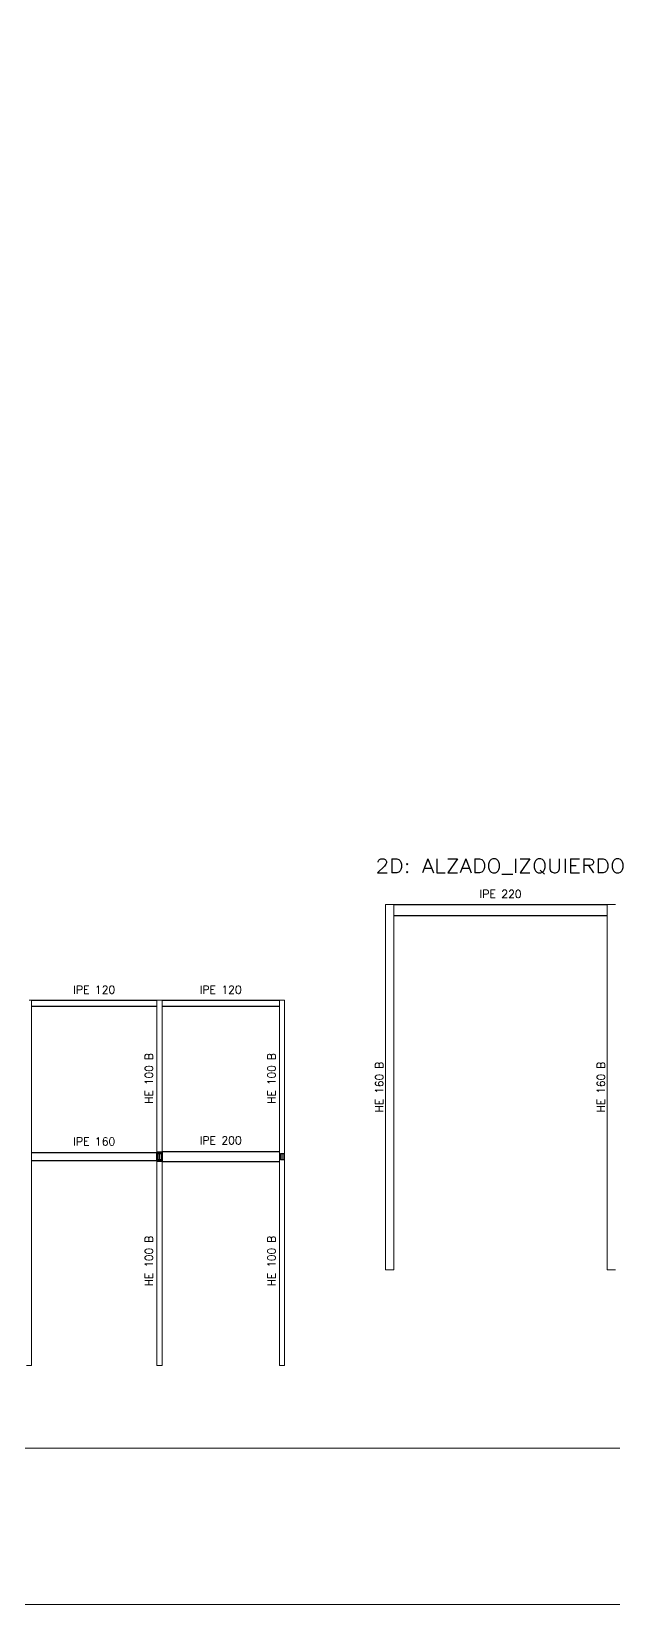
# Model space of a CAD drawing. Header units: millimetres. Extents: x 0 to 84, y 0 to 59.4.
# Drawn here: x 36.29 to 47.45, y 0 to 30.15 of the extents above; entities that cross this region are included whole.
import ezdxf
from ezdxf.enums import TextEntityAlignment as Align

# ---------------------------------------------------------------- set-up
doc = ezdxf.new("R2010")
doc.units = ezdxf.units.MM
for name, color, linetype, lineweight in [('BARRAS_DE_ACERO', 7, 'Continuous', 9), ('RECUAD_LIMITES', 2, 'Continuous', 0), ('RECUAD_MARCO', 1, 'Continuous', 20), ('REFERENCIA_DE_LAS_BARRAS', 2, 'Continuous', 9), ('TITULOS', 9, 'Continuous', 0)]:
    doc.layers.add(name, color=color, linetype=linetype, lineweight=lineweight)
doc.styles.add('CYPETXT', font='romans__.ttf', dxfattribs={"height": 0.2})

msp = doc.modelspace()

# ---------------------------------------------------------------- linework, layer by layer
at = {"layer": 'BARRAS_DE_ACERO'}
for p, q in [((43.084, 13.418), (43.164, 13.418)), ((43.084, 6.418), (43.084, 13.418)), ((43.244, 13.418), (43.244, 13.409)), ((43.244, 13.207), (43.244, 13.409)), ((47.334, 13.418), (47.414, 13.418)), ((47.334, 13.409), (47.334, 13.418)), ((47.414, 13.418), (47.494, 13.418)), ((43.244, 6.418), (43.244, 13.198)), ((47.334, 13.198), (47.334, 13.207)), ((36.251, 11.584), (36.298, 11.584)), ((38.698, 11.584), (36.298, 11.584)), ((38.698, 11.577), (36.298, 11.577)), ((36.298, 8.664), (36.298, 11.464)), ((38.698, 11.584), (38.798, 11.584)), ((38.698, 11.584), (38.698, 11.577)), ((38.698, 11.577), (38.698, 11.47)), ((38.698, 11.47), (38.698, 11.464)), ((38.798, 11.584), (38.798, 11.577)), ((38.798, 11.577), (38.798, 11.47)), ((38.798, 11.577), (41.048, 11.577)), ((41.048, 11.47), (38.798, 11.47)), ((38.798, 11.464), (38.798, 11.47)), ((41.048, 11.464), (38.798, 11.464)), ((38.798, 8.684), (38.798, 11.464)), ((41.048, 11.584), (41.048, 11.577)), ((41.048, 11.577), (41.048, 11.47)), ((41.048, 11.47), (41.048, 11.464)), ((41.048, 8.684), (41.048, 11.464)), ((41.148, 11.584), (41.148, 8.584)), ((36.298, 8.656), (38.693, 8.656)), ((36.298, 8.656), (36.298, 8.584)), ((36.298, 8.511), (36.298, 8.584)), ((36.298, 8.504), (36.298, 4.584)), ((36.298, 8.504), (38.693, 8.504)), ((38.693, 8.656), (38.693, 8.511)), ((38.693, 8.511), (38.693, 8.504)), ((38.693, 8.504), (38.693, 8.502)), ((38.698, 8.666), (38.703, 8.666)), ((38.698, 8.502), (38.703, 8.502)), ((38.703, 8.674), (38.703, 8.666)), ((38.748, 8.674), (38.703, 8.674)), ((38.703, 8.666), (38.703, 8.502)), ((38.703, 8.666), (38.746, 8.666)), ((38.703, 8.502), (38.703, 8.494)), ((38.746, 8.502), (38.703, 8.502)), ((38.703, 8.494), (38.751, 8.494)), ((38.706, 8.637), (38.706, 8.53)), ((38.716, 8.637), (38.706, 8.637)), ((38.716, 8.53), (38.706, 8.53)), ((38.716, 8.644), (38.716, 8.637)), ((38.746, 8.644), (38.716, 8.644)), ((38.716, 8.637), (38.716, 8.53)), ((38.746, 8.637), (38.716, 8.637)), ((38.716, 8.53), (38.716, 8.524)), ((38.716, 8.524), (38.746, 8.524)), ((38.746, 8.53), (38.746, 8.637)), ((38.746, 8.502), (38.746, 8.524)), ((38.751, 8.674), (38.748, 8.674)), ((38.751, 8.53), (38.751, 8.637)), ((38.751, 8.524), (38.751, 8.53)), ((38.78, 8.53), (38.751, 8.53)), ((38.751, 8.524), (38.78, 8.524)), ((38.751, 8.502), (38.751, 8.524)), ((38.751, 8.502), (38.794, 8.502)), ((38.751, 8.502), (38.751, 8.502)), ((38.751, 8.494), (38.791, 8.494)), ((38.78, 8.644), (38.78, 8.637)), ((38.78, 8.524), (38.78, 8.53)), ((38.79, 8.53), (38.78, 8.53)), ((38.791, 8.494), (38.794, 8.494)), ((38.794, 8.666), (38.794, 8.584)), ((38.794, 8.666), (38.798, 8.666)), ((38.794, 8.502), (38.794, 8.584)), ((38.794, 8.502), (38.798, 8.502)), ((38.794, 8.494), (38.794, 8.502)), ((41.048, 8.684), (38.798, 8.684)), ((38.798, 8.675), (38.798, 8.666)), ((41.048, 8.675), (38.798, 8.675)), ((38.798, 8.666), (38.804, 8.666)), ((38.798, 8.502), (38.804, 8.502)), ((38.798, 8.492), (38.798, 8.502)), ((41.048, 8.492), (38.798, 8.492)), ((38.798, 4.584), (38.798, 8.484)), ((41.048, 8.484), (38.798, 8.484)), ((38.804, 8.666), (38.804, 8.502)), ((41.048, 8.675), (41.048, 8.492)), ((41.048, 4.584), (41.048, 8.484)), ((41.066, 8.53), (41.056, 8.53)), ((41.066, 8.644), (41.13, 8.644)), ((41.066, 8.637), (41.066, 8.644)), ((41.066, 8.637), (41.066, 8.53)), ((41.066, 8.524), (41.13, 8.524)), ((41.096, 8.53), (41.096, 8.637)), ((41.101, 8.53), (41.101, 8.637)), ((41.101, 8.53), (41.13, 8.53)), ((41.13, 8.644), (41.13, 8.637)), ((41.14, 8.637), (41.13, 8.637)), ((41.13, 8.568), (41.13, 8.53)), ((41.13, 8.524), (41.13, 8.53)), ((41.14, 8.53), (41.13, 8.53)), ((41.14, 8.53), (41.14, 8.637)), ((41.148, 8.584), (41.148, 4.584)), ((43.244, 6.418), (43.084, 6.418)), ((47.494, 6.418), (47.334, 6.418)), ((36.198, 4.584), (36.298, 4.584)), ((38.798, 4.584), (38.698, 4.584)), ((41.148, 4.584), (41.048, 4.584))]:
    msp.add_line(p, q, dxfattribs=at)
for points in [[(43.164, 13.418), (43.244, 13.418), (47.334, 13.418)], [(47.334, 13.207), (47.334, 13.409), (43.244, 13.409)], [(47.334, 13.207), (43.244, 13.207), (43.244, 13.198)], [(47.334, 6.418), (47.334, 13.198), (43.244, 13.198)], [(36.298, 11.47), (36.298, 11.577), (36.298, 11.584)], [(38.698, 11.47), (36.298, 11.47), (36.298, 11.464)], [(38.693, 8.666), (38.698, 8.666), (38.698, 11.464), (36.298, 11.464)], [(41.148, 11.584), (41.048, 11.584), (38.798, 11.584)], [(38.693, 8.664), (36.298, 8.664), (36.298, 8.656)], [(38.693, 8.511), (36.298, 8.511), (36.298, 8.504)], [(38.693, 8.666), (38.693, 8.664), (38.693, 8.656)], [(38.698, 4.584), (38.698, 8.502), (38.693, 8.502)], [(38.716, 8.53), (38.746, 8.53), (38.746, 8.524)], [(38.746, 8.666), (38.746, 8.644), (38.746, 8.637)], [(38.751, 8.666), (38.794, 8.666), (38.794, 8.674), (38.751, 8.674)], [(38.751, 8.666), (38.751, 8.644), (38.78, 8.644)], [(38.78, 8.53), (38.78, 8.637), (38.751, 8.637), (38.751, 8.644)], [(38.79, 8.53), (38.79, 8.637), (38.78, 8.637)], [(41.096, 8.637), (41.066, 8.637), (41.056, 8.637), (41.056, 8.53)], [(41.096, 8.53), (41.066, 8.53), (41.066, 8.524)], [(41.13, 8.568), (41.13, 8.637), (41.101, 8.637)]]:
    msp.add_lwpolyline(points, dxfattribs=at)
at = {"layer": 'RECUAD_LIMITES'}
msp.add_lwpolyline([(0, 0), (84, 0), (84, 59.4), (0, 59.4), (0, 0)], close=True, dxfattribs=at)
at = {"layer": 'RECUAD_MARCO'}
msp.add_lwpolyline([(3, 3), (81, 3), (81, 56.4), (3, 56.4), (3, 3)], close=True, dxfattribs=at)

# ---------------------------------------------------------------- texts
at = {"layer": 'REFERENCIA_DE_LAS_BARRAS', "style": 'CYPETXT', "width": 0.844169}
for s, p, p2 in [('IPE 220', (44.886, 13.542), (45.692, 13.542)), ('IPE 120', (37.096, 11.708), (37.901, 11.708)), ('IPE 120', (39.521, 11.708), (40.326, 11.708)), ('IPE 160', (37.096, 8.798), (37.901, 8.798)), ('IPE 200', (39.521, 8.82), (40.326, 8.82))]:
    msp.add_text(s, height=0.1533, dxfattribs=at).set_placement(p, p2, align=Align.FIT)
at = {"layer": 'REFERENCIA_DE_LAS_BARRAS', "style": 'CYPETXT', "width": 0.776302}
for s, p, p2 in [('HE 100 B', (38.624, 9.6), (38.624, 10.567)), ('HE 100 B', (40.974, 9.6), (40.974, 10.567)), ('HE 160 B', (43.04, 9.434), (43.04, 10.402)), ('HE 160 B', (47.29, 9.434), (47.29, 10.402)), ('HE 100 B', (38.624, 6.1), (38.624, 7.067)), ('HE 100 B', (40.974, 6.1), (40.974, 7.067))]:
    msp.add_text(s, height=0.1533, rotation=90, dxfattribs=at).set_placement(p, p2, align=Align.FIT)
at = {"layer": 'TITULOS', "style": 'CYPETXT', "width": 0.992867}
msp.add_text('2D: ALZADO_IZQUIERDO', height=0.26667, dxfattribs=at).set_placement((42.889, 14.026), (47.677, 14.026), align=Align.FIT)

doc.saveas('drawing.dxf')
